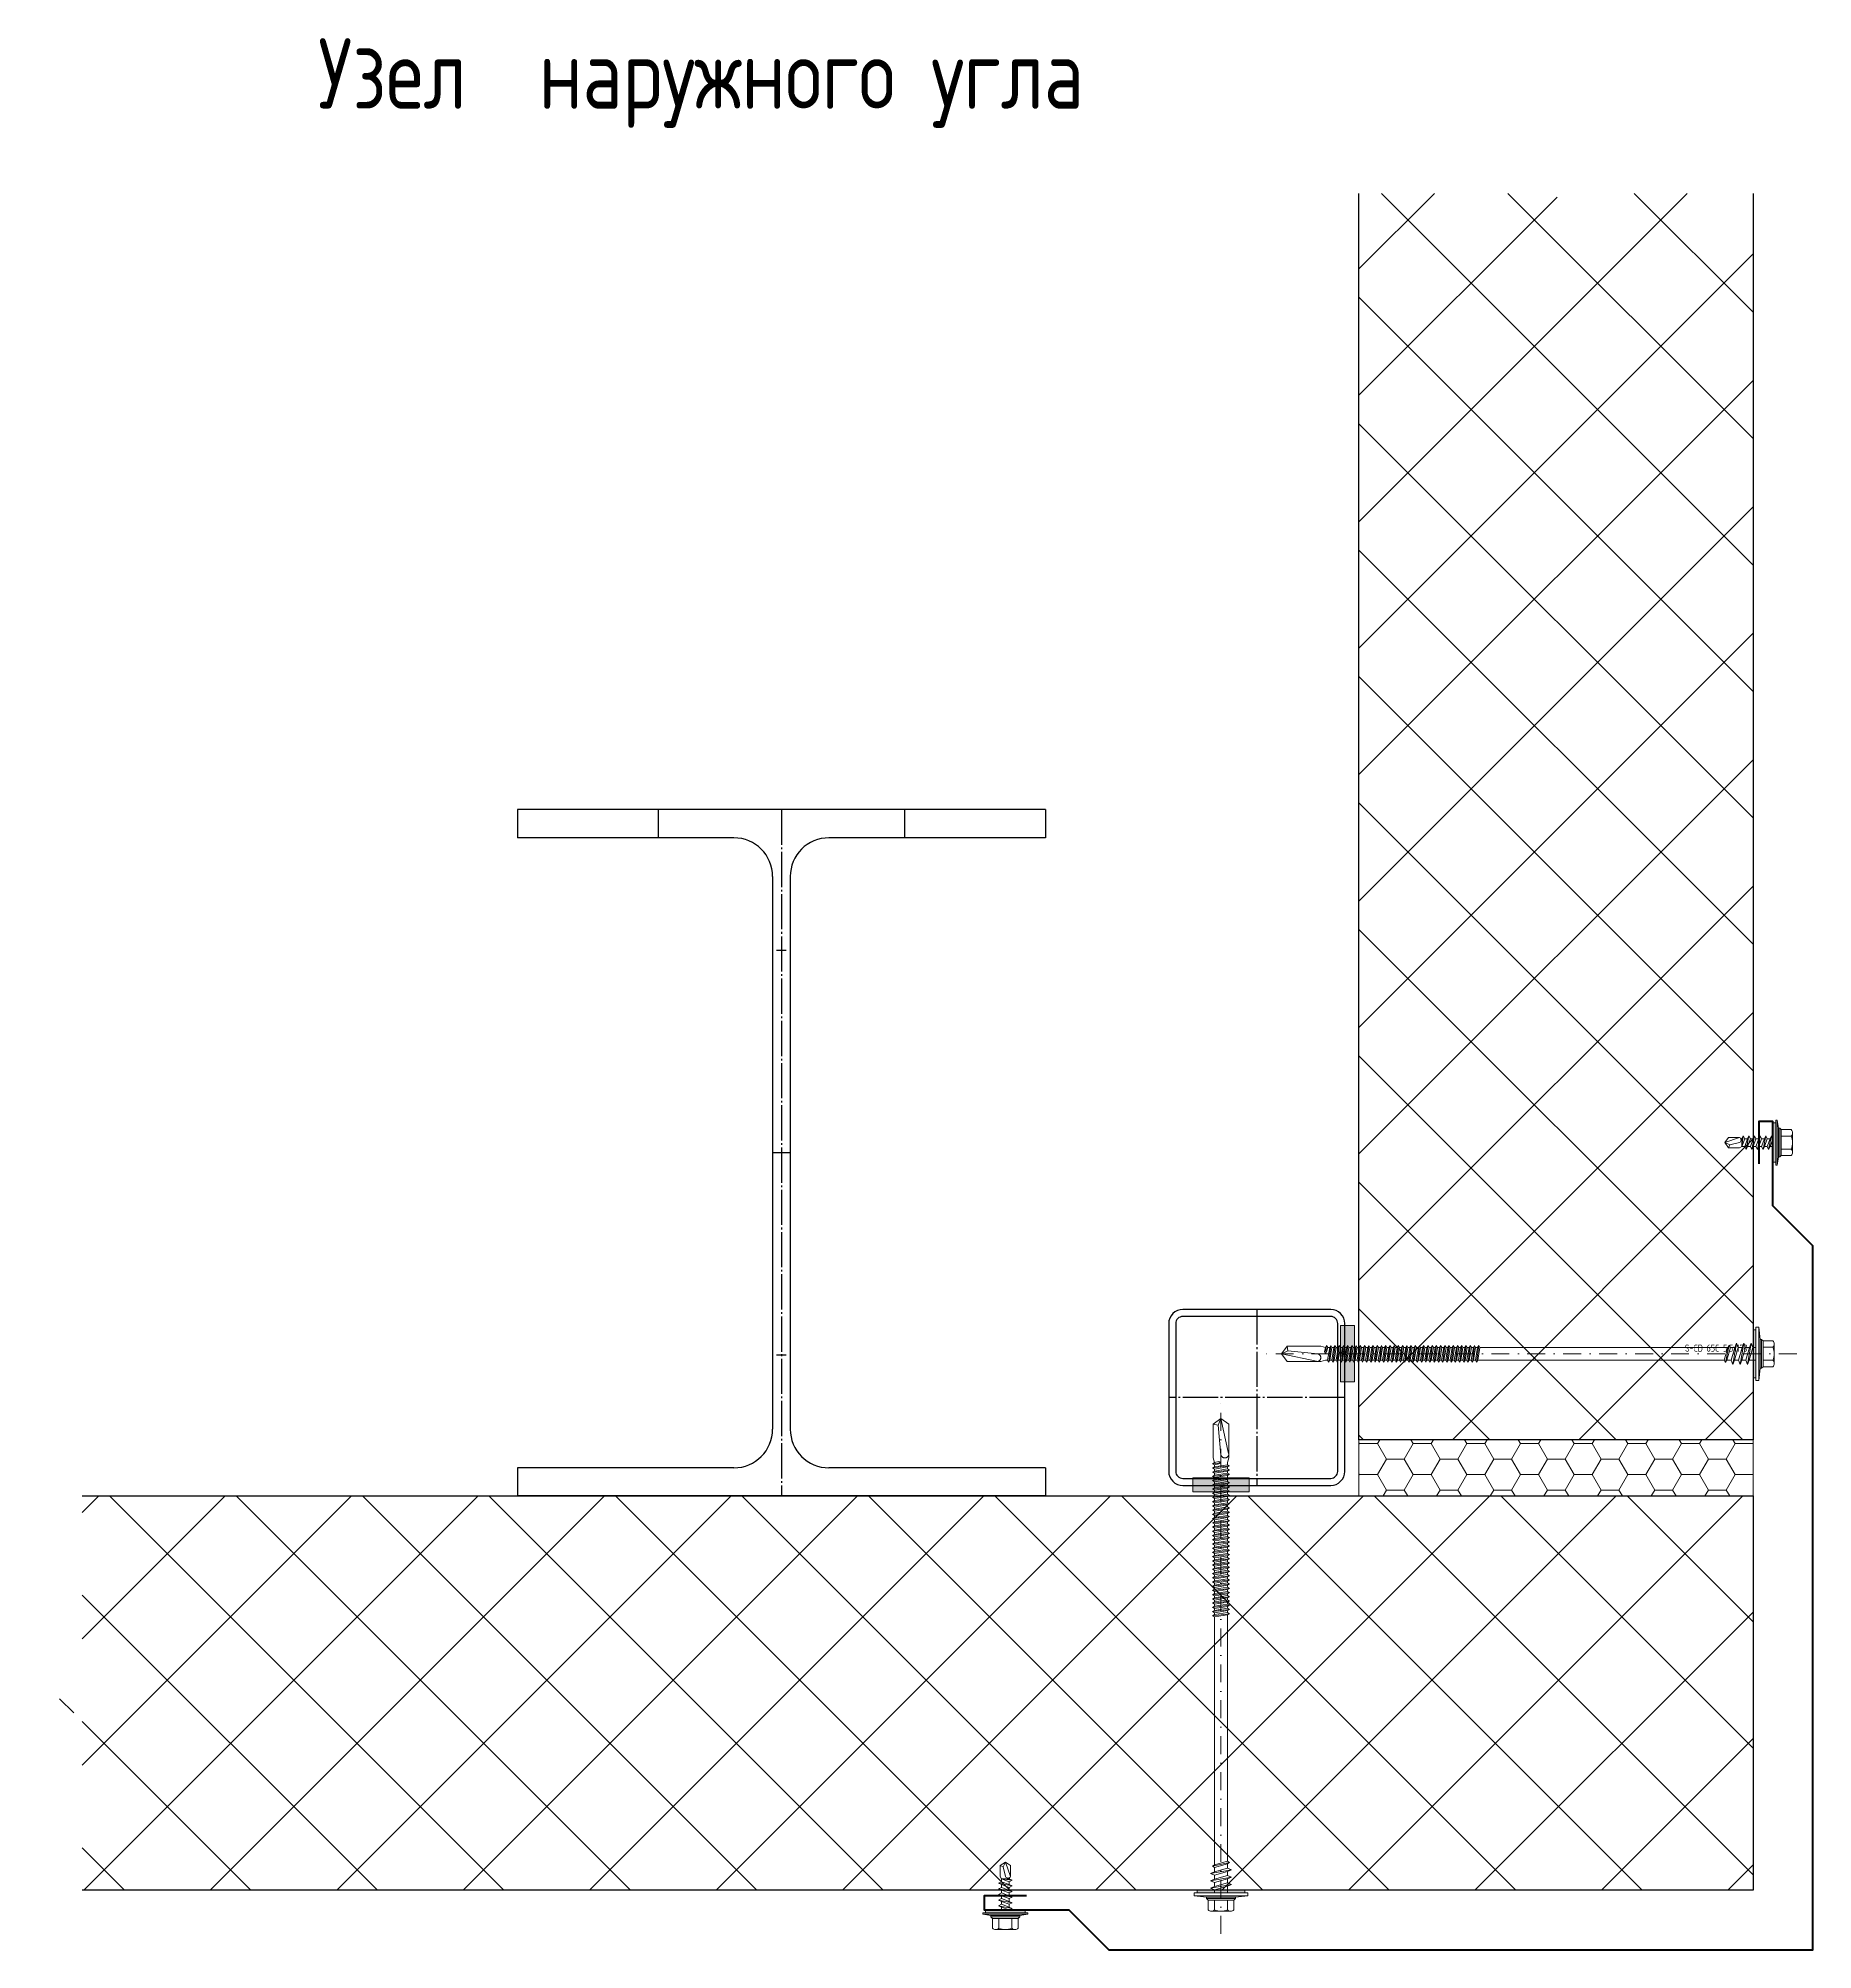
# Model space of a CAD drawing. Header units: millimetres. Extents: x -351329 to 406471, y -253833 to 111767.
# Drawn here: x -245434 to -244426, y -188725 to -187638 of the extents above; entities that cross this region are included whole.
import ezdxf

# ---------------------------------------------------------------- set-up
doc = ezdxf.new("R2010")
doc.units = ezdxf.units.MM
doc.linetypes.add('DASHDOT', pattern=[25.4, 12.7, -6.35, 0, -6.35])
doc.linetypes.add('GOST2.303 5', pattern=[24, 20, -1.5, 1, -1.5])
doc.layers.add('03_Осевые', color=4, linetype='GOST2.303 5')
doc.layers.add('07_Непечатаемые', color=2, linetype='Continuous', plot=False)
for name, color, linetype, lineweight in [('_Саморез', 12, 'Continuous', 9), ('_Сендвичи', 230, 'Continuous', 30), ('_Текст', 141, 'Continuous', 20), ('_Фасонные эл.', 7, 'Continuous', 40), ('выноска', 7, 'Continuous', 13), ('Нумерация', 91, 'Continuous', 30), ('тонкие', 221, 'Continuous', 13)]:
    doc.layers.add(name, color=color, linetype=linetype, lineweight=lineweight)
doc.styles.add('GOST 2.304', font='CS_Gost2304.shx')
doc.styles.add('Museo sans', font='CS_Gost2304.shx')
doc.dimstyles.new('SPDS', dxfattribs={"dimscale": 100, "dimtxt": 2.5, "dimasz": 2.5, "dimexe": 1.25, "dimexo": 0.625, "dimtad": 1, "dimdec": 0, "dimrnd": 0.001, "dimtxsty": 'GOST 2.304', "dimblk": 'OBLIQUE', "dimcen": 2.5, "dimdle": 2, "dimadec": 0, "dimazin": 2, "dimtfac": 0.75, "dimtdec": 0, "dimtmove": 1, "dimatfit": 3, "dimfxl": 1, "dimtolj": 1, "dimarcsym": 0})

# ---------------------------------------------------------------- blocks, each defined once
blk = doc.blocks.new('*D758')
at = {"layer": 'Defpoints', "color": 0, "transparency": 16777216}
for p in [(0, 2.5), (0, -167.5), (0, -167.5)]:
    blk.add_point(p, dxfattribs=at)
at = {"layer": 'Defpoints', "color": 0, "transparency": 16777216, "insert": (-2.02, -13.1), "char_height": 2.5, "attachment_point": 5, "rotation": 90, "style": 'GOST 2.304'}
blk.add_mtext('\\A1;S-CD 65C 5.5х170', dxfattribs=at)
blk = doc.blocks.new('_Oblique')
at = {"layer": 'выноска', "color": 0, "lineweight": -2}
blk.add_line((-0.5, -0.5), (0.5, 0.5), dxfattribs=at)
blk = doc.blocks.new('*D728')
at = {"layer": 'Defpoints', "color": 0, "transparency": 16777216}
for p in [(0, 2), (0, -17), (0, -17)]:
    blk.add_point(p, dxfattribs=at)
at = {"layer": 'Defpoints', "color": 0, "transparency": 16777216, "insert": (-1.18, -7.5), "char_height": 1, "attachment_point": 5, "rotation": 90, "style": 'GOST 2.304'}
blk.add_mtext('\\A1;S-MD 53Z 4.8х19', dxfattribs=at)
blk = doc.blocks.new('*U192')
for p, q in [((-150, 390), (150, 390)), ((-150, 374), (-150, 390)), ((150, 374), (150, 390)), ((-150, 374), (-27, 374)), ((27, 374), (150, 374)), ((-5, 38), (-5, 352)), ((5, 38), (5, 352)), ((-150, 16), (-27, 16)), ((-150, 0), (-150, 16)), ((27, 16), (150, 16)), ((150, 0), (150, 16)), ((-150, 0), (150, 0))]:
    blk.add_line(p, q)
for centre, start, end in [((-27, 352), 0, 90), ((27, 352), 90, 180), ((-27, 38), 270, 360), ((27, 38), 180, 270)]:
    blk.add_arc(centre, 22, start, end)
at = {"layer": '03_Осевые'}
for p, q in [((0, 0), (0, 390)), ((-5, 195), (5, 195))]:
    blk.add_line(p, q, dxfattribs=at)
at = {"layer": '07_Непечатаемые'}
for p, q in [((-2.75, 310), (2.75, 310)), ((-2.75, 80), (2.75, 80)), ((-70, 0), (-70, 16)), ((70, 0), (70, 16))]:
    blk.add_line(p, q, dxfattribs=at)
blk = doc.blocks.new('*U195')
for points in [[(-42, -50), (42, -50, 0.414214), (50, -42), (50, 42, 0.414214), (42, 50), (-42, 50, 0.414214), (-50, 42), (-50, -42, 0.414214)], [(-42, -46), (42, -46, 0.414214), (46, -42), (46, 42, 0.414214), (42, 46), (-42, 46, 0.414214), (-46, 42), (-46, -42, 0.414214)]]:
    blk.add_lwpolyline(points, format="xyb", close=True)
at = {"layer": '03_Осевые'}
for p, q in [((0, -50), (0, 50)), ((-50, 0), (50, 0))]:
    blk.add_line(p, q, dxfattribs=at)
blk = doc.blocks.new('*U757')
at = {"layer": '_Саморез'}
h = blk.add_hatch(color=256, dxfattribs=at)
h.paths.add_polyline_path([(8.5, 0), (8.5, 1), (0, 1), (0, 0)])
h.paths.add_polyline_path([(-8.5, 1), (-8.5, 0), (0, 0), (0, 1)])
for p, q in [((3.75, -2), (-3.75, -0.7)), ((3.75, -4.6), (-3.75, -3.3)), ((3.75, -7.2), (-3.75, -5.9)), ((3.05, -9.8), (-3.05, -8.5)), ((3, -98.2), (-3, -97.45)), ((3, -99.7), (-3, -98.95)), ((3, -101.2), (-3, -100.45)), ((3, -102.7), (-3, -101.95)), ((3, -104.2), (-3, -103.45)), ((3, -105.7), (-3, -104.95)), ((3, -107.2), (-3, -106.45)), ((3, -108.7), (-3, -107.95)), ((3, -110.2), (-3, -109.45)), ((3, -111.7), (-3, -110.95)), ((3, -113.2), (-3, -112.45)), ((3, -114.7), (-3, -113.95)), ((3, -116.2), (-3, -115.45)), ((3, -117.7), (-3, -116.95)), ((3, -119.2), (-3, -118.45)), ((3, -120.7), (-3, -119.95)), ((3, -122.2), (-3, -121.45)), ((3, -123.7), (-3, -122.95)), ((3, -125.2), (-3, -124.45)), ((3, -126.7), (-3, -125.95)), ((3, -128.2), (-3, -127.45)), ((3, -129.7), (-3, -128.95)), ((3, -131.2), (-3, -130.45)), ((3, -132.7), (-3, -131.95)), ((3, -134.2), (-3, -133.45)), ((3, -135.7), (-3, -134.95)), ((3, -137.2), (-3, -136.45)), ((3, -138.7), (-3, -137.95)), ((3, -140.2), (-3, -139.45)), ((3, -141.7), (-3, -140.95)), ((3, -143.2), (-3, -142.45)), ((3, -144.7), (-3, -143.95)), ((3, -146.2), (-3, -145.45)), ((3, -147.7), (-3, -146.95)), ((3, -149.2), (-3, -148.45)), ((3, -150.7), (-3, -149.95)), ((0, -151.825), (-3, -151.45))]:
    blk.add_line(p, q, dxfattribs=at)
at = {"layer": '_Саморез', "linetype": 'DASHDOT', "ltscale": 0.5}
blk.add_lwpolyline([(0, 15.5), (0, -174.5)], dxfattribs=at)
at = {"layer": '_Саморез'}
for points in [[(-4.6, 3.5), (-4.6, 7)], [(-3.45, 7.5), (3.45, 7.5)], [(-2.3, 3.5), (-2.3, 7)], [(2.3, 3.5), (2.3, 7)], [(4.6, 7), (4.6, 3.5)], [(9.5, 2), (5.1, 2.5), (-5.1, 2.5), (-9.5, 2), (9.5, 2)], [(9.5, 1), (-9.5, 1), (-9.5, 2), (9.5, 2), (9.5, 1)], [(5.1, 3), (4.6, 3.5), (-4.6, 3.5), (-5.1, 3), (5.1, 3)], [(5.1, 2.5), (5.1, 3), (-5.1, 3), (-5.1, 2.5), (5.1, 2.5)], [(-2.25, 1), (-2.25, -0.1)], [(2.25, 1), (2.25, -1.4)], [(-2.25, -1.3), (-2.25, -2.7)], [(-2.25, -3.9), (-2.25, -5.3)], [(-2.25, -6.5), (-2.25, -8)], [(2.25, -2.6), (2.25, -4)], [(2.25, -5.2), (2.25, -6.6)], [(-2.25, -9), (-2.25, -97.05)], [(2.25, -7.8), (2.25, -9.3)], [(2.25, -10.3), (2.25, -97.8)], [(-2.25, -97.85), (-2.25, -98.55)], [(-2.25, -99.35), (-2.25, -100.05)], [(-2.25, -100.85), (-2.25, -101.55)], [(2.25, -98.6), (2.25, -99.3)], [(2.25, -100.1), (2.25, -100.8)], [(2.25, -101.6), (2.25, -102.3)], [(-2.25, -102.35), (-2.25, -103.05)], [(-2.25, -103.85), (-2.25, -104.55)], [(-2.25, -105.35), (-2.25, -106.05)], [(-2.25, -106.85), (-2.25, -107.55)], [(-2.25, -108.35), (-2.25, -109.05)], [(2.25, -103.1), (2.25, -103.8)], [(2.25, -104.6), (2.25, -105.3)], [(2.25, -106.1), (2.25, -106.8)], [(2.25, -107.6), (2.25, -108.3)], [(-2.25, -109.85), (-2.25, -110.55)], [(-2.25, -111.35), (-2.25, -112.05)], [(-2.25, -112.85), (-2.25, -113.55)], [(-2.25, -114.35), (-2.25, -115.05)], [(2.25, -109.1), (2.25, -109.8)], [(2.25, -110.6), (2.25, -111.3)], [(2.25, -112.1), (2.25, -112.8)], [(2.25, -113.6), (2.25, -114.3)], [(2.25, -115.1), (2.25, -115.8)], [(-2.25, -115.85), (-2.25, -116.55)], [(-2.25, -117.35), (-2.25, -118.05)], [(-2.25, -118.85), (-2.25, -119.55)], [(-2.25, -120.35), (-2.25, -121.05)], [(-2.25, -121.85), (-2.25, -122.55)], [(2.25, -116.6), (2.25, -117.3)], [(2.25, -118.1), (2.25, -118.8)], [(2.25, -119.6), (2.25, -120.3)], [(2.25, -121.1), (2.25, -121.8)], [(-2.25, -123.35), (-2.25, -124.05)], [(-2.25, -124.85), (-2.25, -125.55)], [(-2.25, -126.35), (-2.25, -127.05)], [(-2.25, -127.85), (-2.25, -128.55)], [(2.25, -122.6), (2.25, -123.3)], [(2.25, -124.1), (2.25, -124.8)], [(2.25, -125.6), (2.25, -126.3)], [(2.25, -127.1), (2.25, -127.8)], [(2.25, -128.6), (2.25, -129.3)], [(-2.25, -129.35), (-2.25, -130.05)], [(-2.25, -130.85), (-2.25, -131.55)], [(-2.25, -132.35), (-2.25, -133.05)], [(-2.25, -133.85), (-2.25, -134.55)], [(-2.25, -135.35), (-2.25, -136.05)], [(2.25, -130.1), (2.25, -130.8)], [(2.25, -131.6), (2.25, -132.3)], [(2.25, -133.1), (2.25, -133.8)], [(2.25, -134.6), (2.25, -135.3)], [(-2.25, -136.85), (-2.25, -137.55)], [(-2.25, -138.35), (-2.25, -139.05)], [(-2.25, -139.85), (-2.25, -140.55)], [(-2.25, -141.35), (-2.25, -142.05)], [(2.25, -136.1), (2.25, -136.8)], [(2.25, -137.6), (2.25, -138.3)], [(2.25, -139.1), (2.25, -139.8)], [(2.25, -140.6), (2.25, -141.3)], [(2.25, -142.1), (2.25, -142.8)], [(-2.25, -142.85), (-2.25, -143.55)], [(-2.25, -144.35), (-2.25, -145.05)], [(-2.25, -145.85), (-2.25, -146.55)], [(-2.25, -147.35), (-2.25, -148.05)], [(-2.25, -148.85), (-2.25, -149.55)], [(2.25, -143.6), (2.25, -144.3)], [(2.25, -145.1), (2.25, -145.8)], [(2.25, -146.6), (2.25, -147.3)], [(2.25, -148.1), (2.25, -148.8)], [(-2.75, -153.5), (-2.25, -151.85)], [(-2.25, -150.35), (-2.25, -151.05)], [(2.25, -149.6), (2.25, -150.3)], [(2.25, -151.1), (2.25, -151.85)], [(2.75, -153.5), (2.25, -151.85)], [(0, -167.5), (-2.75, -165.5)], [(0, -167.5), (2.75, -165.5)]]:
    blk.add_lwpolyline(points, dxfattribs=at)
for points in [[(8.5, 0), (-8.5, 0), (-8.5, 1), (8.5, 1)], [(-2.25, -0.1), (2.25, -1.4), (3.75, -2), (2.25, -2.6), (-2.25, -1.3), (-3.75, -0.7)], [(-2.25, -2.7), (2.25, -4), (3.75, -4.6), (2.25, -5.2), (-2.25, -3.9), (-3.75, -3.3)], [(-2.25, -5.3), (2.25, -6.6), (3.75, -7.2), (2.25, -7.8), (-2.25, -6.5), (-3.75, -5.9)], [(-2.25, -8), (2.25, -9.3), (3.05, -9.8), (2.25, -10.3), (-2.25, -9), (-3.05, -8.5)], [(-2.25, -97.05), (2.25, -97.8), (3, -98.2), (2.25, -98.6), (-2.25, -97.85), (-3, -97.45)], [(-2.25, -98.55), (2.25, -99.3), (3, -99.7), (2.25, -100.1), (-2.25, -99.35), (-3, -98.95)], [(-2.25, -100.05), (2.25, -100.8), (3, -101.2), (2.25, -101.6), (-2.25, -100.85), (-3, -100.45)], [(-2.25, -101.55), (2.25, -102.3), (3, -102.7), (2.25, -103.1), (-2.25, -102.35), (-3, -101.95)], [(-2.25, -103.05), (2.25, -103.8), (3, -104.2), (2.25, -104.6), (-2.25, -103.85), (-3, -103.45)], [(-2.25, -104.55), (2.25, -105.3), (3, -105.7), (2.25, -106.1), (-2.25, -105.35), (-3, -104.95)], [(-2.25, -106.05), (2.25, -106.8), (3, -107.2), (2.25, -107.6), (-2.25, -106.85), (-3, -106.45)], [(-2.25, -107.55), (2.25, -108.3), (3, -108.7), (2.25, -109.1), (-2.25, -108.35), (-3, -107.95)], [(-2.25, -109.05), (2.25, -109.8), (3, -110.2), (2.25, -110.6), (-2.25, -109.85), (-3, -109.45)], [(-2.25, -110.55), (2.25, -111.3), (3, -111.7), (2.25, -112.1), (-2.25, -111.35), (-3, -110.95)], [(-2.25, -112.05), (2.25, -112.8), (3, -113.2), (2.25, -113.6), (-2.25, -112.85), (-3, -112.45)], [(-2.25, -113.55), (2.25, -114.3), (3, -114.7), (2.25, -115.1), (-2.25, -114.35), (-3, -113.95)], [(-2.25, -115.05), (2.25, -115.8), (3, -116.2), (2.25, -116.6), (-2.25, -115.85), (-3, -115.45)], [(-2.25, -116.55), (2.25, -117.3), (3, -117.7), (2.25, -118.1), (-2.25, -117.35), (-3, -116.95)], [(-2.25, -118.05), (2.25, -118.8), (3, -119.2), (2.25, -119.6), (-2.25, -118.85), (-3, -118.45)], [(-2.25, -119.55), (2.25, -120.3), (3, -120.7), (2.25, -121.1), (-2.25, -120.35), (-3, -119.95)], [(-2.25, -121.05), (2.25, -121.8), (3, -122.2), (2.25, -122.6), (-2.25, -121.85), (-3, -121.45)], [(-2.25, -122.55), (2.25, -123.3), (3, -123.7), (2.25, -124.1), (-2.25, -123.35), (-3, -122.95)], [(-2.25, -124.05), (2.25, -124.8), (3, -125.2), (2.25, -125.6), (-2.25, -124.85), (-3, -124.45)], [(-2.25, -125.55), (2.25, -126.3), (3, -126.7), (2.25, -127.1), (-2.25, -126.35), (-3, -125.95)], [(-2.25, -127.05), (2.25, -127.8), (3, -128.2), (2.25, -128.6), (-2.25, -127.85), (-3, -127.45)], [(-2.25, -128.55), (2.25, -129.3), (3, -129.7), (2.25, -130.1), (-2.25, -129.35), (-3, -128.95)], [(-2.25, -130.05), (2.25, -130.8), (3, -131.2), (2.25, -131.6), (-2.25, -130.85), (-3, -130.45)], [(-2.25, -131.55), (2.25, -132.3), (3, -132.7), (2.25, -133.1), (-2.25, -132.35), (-3, -131.95)], [(-2.25, -133.05), (2.25, -133.8), (3, -134.2), (2.25, -134.6), (-2.25, -133.85), (-3, -133.45)], [(-2.25, -134.55), (2.25, -135.3), (3, -135.7), (2.25, -136.1), (-2.25, -135.35), (-3, -134.95)], [(-2.25, -136.05), (2.25, -136.8), (3, -137.2), (2.25, -137.6), (-2.25, -136.85), (-3, -136.45)], [(-2.25, -137.55), (2.25, -138.3), (3, -138.7), (2.25, -139.1), (-2.25, -138.35), (-3, -137.95)], [(-2.25, -139.05), (2.25, -139.8), (3, -140.2), (2.25, -140.6), (-2.25, -139.85), (-3, -139.45)], [(-2.25, -140.55), (2.25, -141.3), (3, -141.7), (2.25, -142.1), (-2.25, -141.35), (-3, -140.95)], [(-2.25, -142.05), (2.25, -142.8), (3, -143.2), (2.25, -143.6), (-2.25, -142.85), (-3, -142.45)], [(-2.25, -143.55), (2.25, -144.3), (3, -144.7), (2.25, -145.1), (-2.25, -144.35), (-3, -143.95)], [(-2.25, -145.05), (2.25, -145.8), (3, -146.2), (2.25, -146.6), (-2.25, -145.85), (-3, -145.45)], [(-2.25, -146.55), (2.25, -147.3), (3, -147.7), (2.25, -148.1), (-2.25, -147.35), (-3, -146.95)], [(-2.25, -148.05), (2.25, -148.8), (3, -149.2), (2.25, -149.6), (-2.25, -148.85), (-3, -148.45)], [(-2.25, -149.55), (2.25, -150.3), (3, -150.7), (2.25, -151.1), (-2.25, -150.35), (-3, -149.95)], [(-2.25, -151.05), (-0.75, -151.425), (0, -151.825), (-0.75, -152.225), (-2.25, -151.85), (-3, -151.45)]]:
    blk.add_lwpolyline(points, close=True, dxfattribs=at)
at = {"layer": '_Саморез', "linetype": 'DASHDOT'}
for points in [[(-2.75, -165.5), (-2.75, -153.5)], [(-1, -165.2), (0, -154.5)], [(0, -167.5), (2.75, -154.5)], [(2.75, -165.5), (2.75, -153.5)], [(-2.75, -165.5), (-1, -165.2)], [(-1, -165.2), (0, -167.5)]]:
    blk.add_lwpolyline(points, dxfattribs=at)
at = {"layer": '_Саморез'}
for centre, radius, start, end in [((-3.45, 5.927), 1.573, 43.002869, 136.997131), ((0, 1.96), 5.54, 65.470453, 114.529547), ((3.45, 5.927), 1.573, 43.002869, 136.997131)]:
    blk.add_arc(centre, radius, start, end, dxfattribs=at)
at = {"layer": '_Саморез', "linetype": 'DASHDOT'}
blk.add_arc((1.375, -154.945), 1.445, 17.945253, 162.054747, dxfattribs=at)
at = {"layer": 'Defpoints', "color": 1}
dim = blk.add_linear_dim(base=(0, -167.5), p1=(0, 2.5), p2=(0, -167.5), angle=270, text='S-CD 65C 5.5х<>', dimstyle='SPDS', override={"dimscale": 1, "dimdec": 2, "dimlfac": 1, "dimtxsty": 'GOST 2.304', "dimse1": 1, "dimse2": 1, "dimsd1": 1, "dimsd2": 1, "dimtdec": 2, "dimtolj": 1}, dxfattribs=at)
dim.commit()
dim.dimension.update_dxf_attribs({"geometry": '*D758', "text_midpoint": (0, -13.1), "dimtype": 160})
blk = doc.blocks.new('*U726')
at = {"layer": '_Саморез'}
blk.add_hatch(color=256, dxfattribs=at).paths.add_polyline_path([(-7, 0), (7, 0), (7, 1), (-7, 1)])
for p, q in [((-2.4, -1.5), (2.4, -0.5)), ((-2.4, -3.5), (2.4, -2.5)), ((-2.4, -5.5), (2.4, -4.5)), ((-2.4, -7.5), (2.4, -6.5)), ((-2.4, -9.5), (2.4, -8.5)), ((-1.4, -11), (2.4, -10.5)), ((1.4, -11), (-1.4, -11))]:
    blk.add_line(p, q, dxfattribs=at)
for points in [[(3.45, 7), (-3.45, 7)], [(-8, 1.5), (-5.1, 2), (5.1, 2), (8, 1.5), (-8, 1.5)], [(-8, 1), (8, 1), (8, 1.5), (-8, 1.5), (-8, 1)], [(-5.1, 2.5), (-4.6, 3), (4.6, 3), (5.1, 2.5), (-5.1, 2.5)], [(-5.1, 2), (-5.1, 2.5), (5.1, 2.5), (5.1, 2), (-5.1, 2)], [(-4.6, 6.5), (-4.6, 3)], [(-2.3, 3), (-2.3, 6.5)], [(-1.4, 0), (-1.4, -1)], [(-1.4, -1), (1.4, 0)], [(2.4, -0.5), (1.4, 0)], [(2.3, 3), (2.3, 6.45)], [(4.6, 6.5), (4.6, 3)], [(-2.4, -1.5), (-1.4, -1)], [(-2.4, -1.5), (-1.4, -2)], [(-2.4, -3.5), (-1.4, -3)], [(-2.4, -3.5), (-1.4, -4)], [(-2.4, -5.5), (-1.4, -5)], [(-2.4, -5.5), (-1.4, -6)], [(-1.4, -2), (1.4, -1)], [(-1.4, -2), (-1.4, -3)], [(-1.4, -3), (1.4, -2)], [(-1.4, -4), (1.4, -3)], [(-1.4, -4), (-1.4, -5)], [(-1.4, -5), (1.4, -4)], [(-1.4, -6), (1.4, -5)], [(-1.4, -6), (-1.4, -7)], [(-1.4, -7), (1.4, -6)], [(2.4, -0.5), (1.4, -1)], [(1.4, -1), (1.4, -2)], [(2.4, -2.5), (1.4, -2)], [(2.4, -2.5), (1.4, -3)], [(1.4, -3), (1.4, -4)], [(2.4, -4.5), (1.4, -4)], [(2.4, -4.5), (1.4, -5)], [(1.4, -5), (1.4, -6)], [(2.4, -6.5), (1.4, -6)], [(2.4, -6.5), (1.4, -7)], [(-2.4, -7.5), (-1.4, -7)], [(-2.4, -7.5), (-1.4, -8)], [(-2.4, -9.5), (-1.4, -9)], [(-2.4, -9.5), (-1.4, -10)], [(-1.4, -11), (-1.8, -11.8), (-1.8, -15.8)], [(-1.4, -8), (1.4, -7)], [(-1.4, -8), (-1.4, -9)], [(-1.4, -9), (1.4, -8)], [(-1.4, -10), (1.4, -9)], [(-1.4, -10), (-1.4, -11)], [(-1.4, -11), (1.4, -10)], [(-0.8, -15.3), (0, -11.9)], [(0, -17), (1.8, -11.9)], [(1.4, -7), (1.4, -8)], [(2.4, -8.5), (1.4, -8)], [(2.4, -8.5), (1.4, -9)], [(1.4, -9), (1.4, -10)], [(2.4, -10.5), (1.4, -10)], [(2.4, -10.5), (1.4, -11)], [(1.4, -11), (1.8, -11.8), (1.8, -15.8)], [(-1.8, -15.8), (-0.8, -15.3)], [(0, -17), (-1.8, -15.8)], [(-0.8, -15.3), (0, -17)], [(0, -17), (1.8, -15.8)]]:
    blk.add_lwpolyline(points, dxfattribs=at)
blk.add_lwpolyline([(-7, 0), (7, 0), (7, 1), (-7, 1)], close=True, dxfattribs=at)
for centre, radius, start, end in [((-3.45, 5.43), 1.57, 43.00287, 136.99713), ((0, 1.46), 5.54, 65.47045, 114.52955), ((3.45, 5.43), 1.57, 43.00287, 136.99713), ((0.9, -12.27), 0.975, 22.61986, 157.38014)]:
    blk.add_arc(centre, radius, start, end, dxfattribs=at)
at = {"layer": 'Defpoints'}
dim = blk.add_linear_dim(base=(0, -17), p1=(0, 2), p2=(0, -17), angle=90, text='S-MD 53Z 4.8х<>', dimstyle='SPDS', override={"dimscale": 1, "dimtxt": 1, "dimse1": 1, "dimse2": 1, "dimsd1": 1, "dimsd2": 1}, dxfattribs=at)
dim.commit()
dim.dimension.update_dxf_attribs({"geometry": '*D728', "text_midpoint": (-1.18, -7.5)})

msp = doc.modelspace()

# ---------------------------------------------------------------- hatches: boundary and pattern name
at = {"layer": 'тонкие', "ltscale": 10}
h = msp.add_hatch(dxfattribs=at)
h.set_pattern_fill('ANSI37', color=256, scale=16, angle=90)
h.set_pattern_definition([(135, (-275476.22, -230487.605), (-35.921024, -35.921024), []), (225, (-275476.22, -230487.605), (35.921024, -35.921024), [])])
h.paths.add_polyline_path([(-244459.8, -187726.5), (-244559.3, -187726.5), (-244565.5, -187751.5), (-244578, -187701.5), (-244584.3, -187726.5), (-244683.8, -187726.5), (-244683.8, -188434.7), (-244459.8, -188434.7)])
h = msp.add_hatch(color=256, dxfattribs=at)
h.dxf.hatch_style = 1
h.paths.add_polyline_path([(-244686.2, -188401.9), (-244694.2, -188401.9), (-244694.2, -188369.9), (-244686.2, -188369.9)])
h = msp.add_hatch(dxfattribs=at)
h.set_pattern_fill('HONEY', color=256, scale=3.2)
h.set_pattern_definition([(0, (-288742.2196, -159409.645), (15.24, 8.798818), [10.16, -20.32]), (120, (-288742.2196, -159409.645), (-15.24, 8.7988181), [10.16, -20.32]), (60, (-288742.2196, -159409.645), (3e-08, 17.5976362), [-20.32, 10.16])])
h.paths.add_polyline_path([(-244683.8, -188434.7), (-244683.8, -188466.7), (-244459.8, -188466.7), (-244459.8, -188434.7)])
h = msp.add_hatch(color=256, dxfattribs=at)
h.dxf.hatch_style = 1
h.paths.add_polyline_path([(-244778.1, -188464.3), (-244778.1, -188456.3), (-244746.1, -188456.3), (-244746.1, -188464.3)])
h = msp.add_hatch(dxfattribs=at)
h.set_pattern_fill('ANSI37', color=256, scale=16)
h.set_pattern_definition([(45, (-288825.096, -159762.735), (-35.921024, 35.921024), []), (135, (-288825.096, -159762.735), (-35.921024, -35.921024), [])])
h.paths.add_polyline_path([(-245409, -188466.7), (-245409, -188566.2), (-245384, -188572.5), (-245434, -188585), (-245409, -188591.2), (-245409, -188690.7), (-244459.8, -188690.7), (-244459.8, -188466.7)])

# ---------------------------------------------------------------- linework, layer by layer
at = {"layer": '_Сендвичи', "ltscale": 10}
for points in [[(-244459.8, -187726.5), (-244459.8, -188434.7), (-244683.8, -188434.7), (-244683.8, -187726.5)], [(-245409, -188466.7), (-244459.8, -188466.7), (-244459.8, -188690.7), (-245409, -188690.7)]]:
    msp.add_lwpolyline(points, dxfattribs=at)
at = {"layer": '_Фасонные эл.', "ltscale": 10}
msp.add_lwpolyline([(-244872.6, -188693.9), (-244896.6, -188693.9), (-244896.6, -188701.9), (-244848.6, -188701.9), (-244825.9, -188724.6), (-244425.9, -188724.6), (-244425.9, -188324.6), (-244448.6, -188301.9), (-244448.6, -188253.9), (-244456.6, -188253.9), (-244456.6, -188277.9)], dxfattribs=at)
at = {"layer": 'тонкие', "ltscale": 10}
for p, q in [((-244683.8, -188434.7), (-244683.8, -188466.7)), ((-244459.8, -188434.7), (-244459.8, -188466.7))]:
    msp.add_line(p, q, dxfattribs=at)
for points in [[(-244686.2, -188369.9), (-244686.2, -188401.9), (-244694.2, -188401.9), (-244694.2, -188369.9)], [(-244778.1, -188464.3), (-244746.1, -188464.3), (-244746.1, -188456.3), (-244778.1, -188456.3)]]:
    msp.add_lwpolyline(points, close=True, dxfattribs=at)

# ---------------------------------------------------------------- block references
at = {"rotation": 180}
for name, p in [('*U192', (-245011.8, -188076.7)), ('*U195', (-244741.8, -188410.7))]:
    msp.add_blockref(name, p, dxfattribs=at)
at = {"layer": 'Нумерация', "ltscale": 100, "yscale": 1.6, "zscale": 1.6}
for name, p, xscale, rotation in [('*U726', (-244448.6, -188265.9), -1.6, 270), ('*U757', (-244459.8, -188385.9), 1.6, 270), ('*U757', (-244762.1, -188690.7), -1.6, 180), ('*U726', (-244884.6, -188701.9), -1.6, 180)]:
    msp.add_blockref(name, p, dxfattribs=dict(at, xscale=xscale, rotation=rotation))

# ---------------------------------------------------------------- texts
at = {"layer": '_Текст', "color": 7, "linetype": 'Continuous', "lineweight": 35, "ltscale": 10, "style": 'Museo sans'}
msp.add_text('Узел  наружного угла', height=40, dxfattribs=at).set_placement((-245275.1, -187678.4))

doc.saveas('drawing.dxf')
